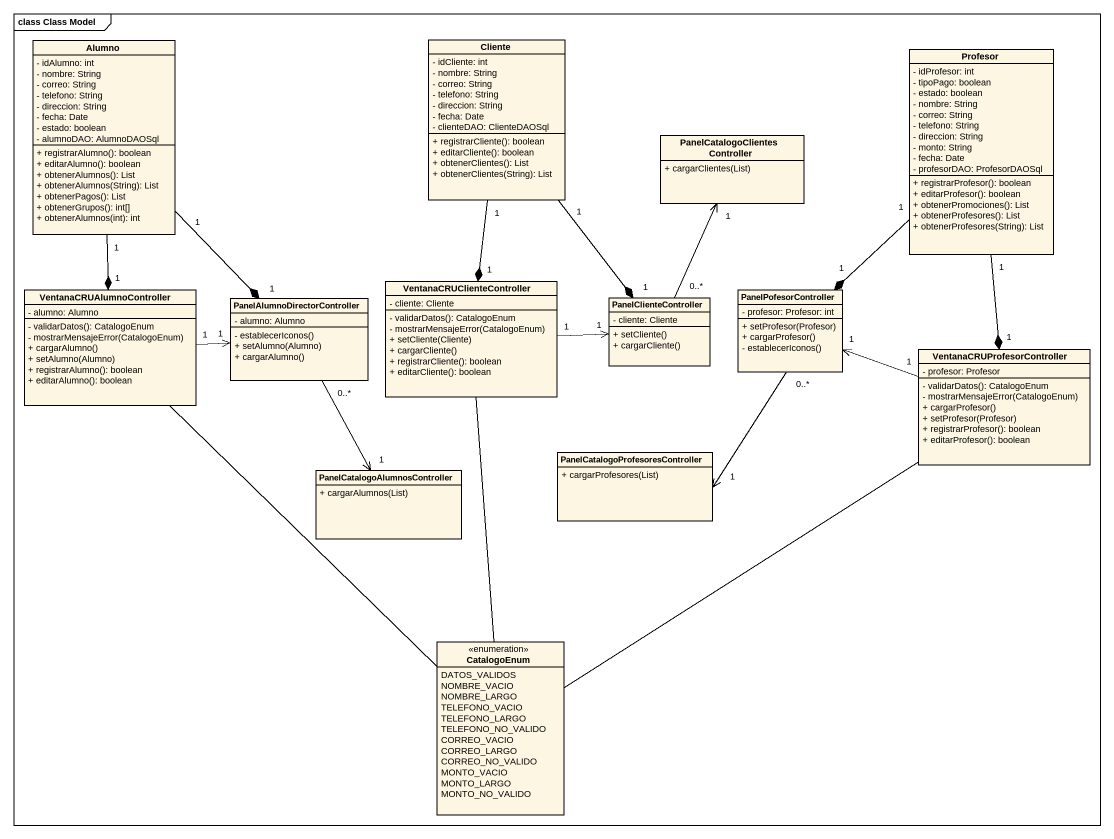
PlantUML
@startuml
mainframe class Class Model
hide circle
hide empty members
skinparam classAttributeIconSize 0
class Alumno {
  - idAlumno: int
  - nombre: String
  - correo: String
  - telefono: String
  - direccion: String
  - fecha: Date
  - estado: boolean
  - alumnoDAO: AlumnoDAOSql
  + registrarAlumno(): boolean
  + editarAlumno(): boolean
  + obtenerAlumnos(): List
  + obtenerAlumnos(String): List
  + obtenerPagos(): List
  + obtenerGrupos(): int[]
  + obtenerAlumnos(int): int
}
class Cliente {
  - idCliente: int
  - nombre: String
  - correo: String
  - telefono: String
  - direccion: String
  - fecha: Date
  - clienteDAO: ClienteDAOSql
  + registrarCliente(): boolean
  + editarCliente(): boolean
  + obtenerClientes(): List
  + obtenerClientes(String): List
}
class Profesor {
  - idProfesor: int
  - tipoPago: boolean
  - estado: boolean
  - nombre: String
  - correo: String
  - telefono: String
  - direccion: String
  - monto: String
  - fecha: Date
  - profesorDAO: ProfesorDAOSql
  + registrarProfesor(): boolean
  + editarProfesor(): boolean
  + obtenerPromociones(): List
  + obtenerProfesores(): List
  + obtenerProfesores(String): List
}
class "PanelCatalogoClientes Controller" as PanelCatalogoClientes {
  + cargarClientes(List)
}
class VentanaCRUAlumnoController {
  - alumno: Alumno
  - validarDatos(): CatalogoEnum
  - mostrarMensajeError(CatalogoEnum)
  + cargarAlumno()
  + setAlumno(Alumno)
  + registrarAlumno(): boolean
  + editarAlumno(): boolean
}
class "PanelAlumnoDirectorController" as PanelAlumnoDirectorControlle {
  - alumno: Alumno
  - establecerIconos()
  + setAlumno(Alumno)
  + cargarAlumno()
}
class VentanaCRUClienteController {
  - cliente: Cliente
  - validarDatos(): CatalogoEnum
  - mostrarMensajeError(CatalogoEnum)
  + setCliente(Cliente)
  + cargarCliente()
  + registrarCliente(): boolean
  + editarCliente(): boolean
}
class PanelClienteController {
  - cliente: Cliente
  + setCliente()
  + cargarCliente()
}
class PanelPofesorController {
  - profesor: Profesor: int
  + setProfesor(Profesor)
  + cargarProfesor()
  - establecerIconos()
}
class VentanaCRUProfesorController {
  - profesor: Profesor
  - validarDatos(): CatalogoEnum
  - mostrarMensajeError(CatalogoEnum)
  + cargarProfesor()
  + setProfesor(Profesor)
  + registrarProfesor(): boolean
  + editarProfesor(): boolean
}
class "PanelCatalogoProfesoresController" as PanelCatalogoProfesoresContr {
  + cargarProfesores(List)
}
class "PanelCatalogoAlumnosController" as PanelCatalogoAlumnosControll {
  + cargarAlumnos(List)
}
enum CatalogoEnum {
  DATOS_VALIDOS
  NOMBRE_VACIO
  NOMBRE_LARGO
  TELEFONO_VACIO
  TELEFONO_LARGO
  TELEFONO_NO_VALIDO
  CORREO_VACIO
  CORREO_LARGO
  CORREO_NO_VALIDO
  MONTO_VACIO
  MONTO_LARGO
  MONTO_NO_VALIDO
}
Alumno "1" --* "1" VentanaCRUAlumnoController
Alumno "1" --* "1" PanelAlumnoDirectorControlle
Cliente "1" --* "1" VentanaCRUClienteController
Cliente "1" --* "1" PanelClienteController
Profesor "1" --* "1" PanelPofesorController
Profesor "1" --* "1" VentanaCRUProfesorController
VentanaCRUAlumnoController "1" -right-> "1" PanelAlumnoDirectorControlle
VentanaCRUAlumnoController -- CatalogoEnum
PanelAlumnoDirectorControlle "0..*" --> "1" PanelCatalogoAlumnosControll
VentanaCRUClienteController "1" -right-> "1" PanelClienteController
VentanaCRUClienteController -- CatalogoEnum
PanelClienteController "0..*" -up-> "1" PanelCatalogoClientes
PanelPofesorController "0..*" --> "1" PanelCatalogoProfesoresContr
VentanaCRUProfesorController "1" -left-> "1" PanelPofesorController
VentanaCRUProfesorController -- CatalogoEnum
@enduml
